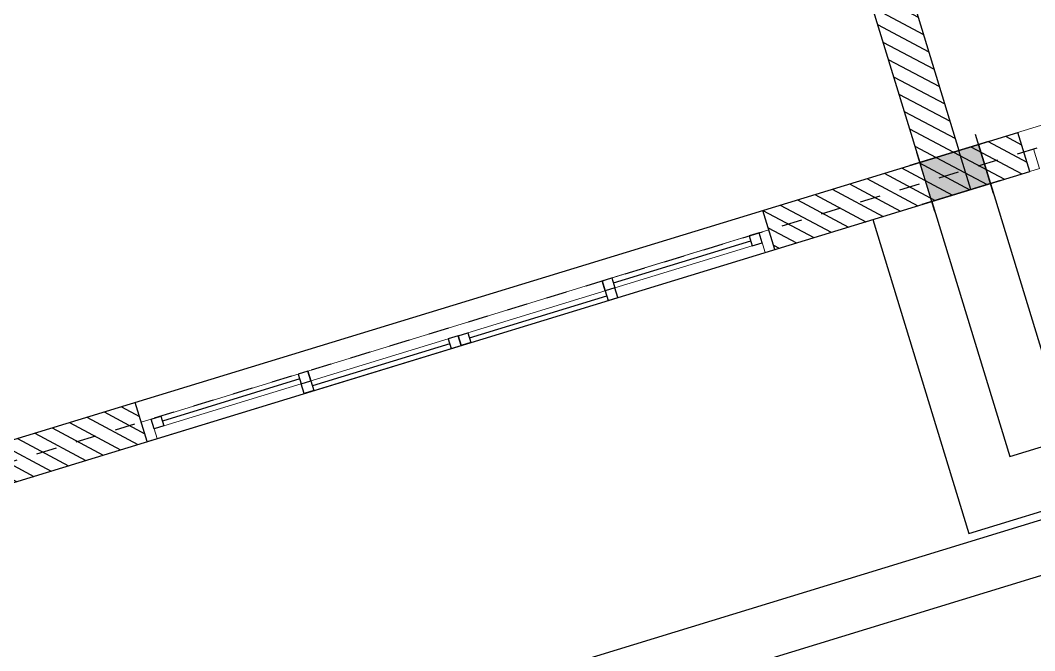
# Model space of a CAD drawing. Header units: inches. Extents: x 543393 to 2689207, y 1841861 to 9121372.
# Drawn here: x 547520.476 to 547525.422, y 1841939.281 to 1841942.354 of the extents above; entities that cross this region are included whole.
import ezdxf

# ---------------------------------------------------------------- set-up
doc = ezdxf.new("R2010")
doc.units = ezdxf.units.IN
doc.header["$MEASUREMENT"] = 0
doc.linetypes.add('ACAD_ISO04W100', pattern=[30, 24, -3, 0, -3])
for name, color, linetype in [('02 Xref HH1 MBXD$0$0.0', 4, 'Continuous'), ('02 Xref HH1 MBXD$0$02', 8, 'Continuous'), ('02 Xref HH1 NDK$0$Nha_cot', 5, 'Continuous'), ('CENTER', 8, 'ACAD_ISO04W100'), ('Duong', 4, 'Continuous'), ('Giai doan nay (muong cap)', 9, 'Continuous')]:
    doc.layers.add(name, color=color, linetype=linetype)
doc.layers.add('02 Xref HH1 NDK$0$00', color=11, linetype='Continuous', lineweight=25)
doc.layers.add('Kich thuoc', color=8, linetype='Continuous', lineweight=18)
pattern_1 = [(315, (239317.2439360879, 83643.51714219354), (44.19417382415923, 44.19417382415921), [])]

# ---------------------------------------------------------------- blocks, each defined once
blk = doc.blocks.new('02 Xref HH1 MBXD$0$XRF-HH1-NDK$0$A$C36057a99')
h = blk.add_hatch(color=256)
h.dxf.hatch_style = 1
h.paths.add_polyline_path([(-100, 0), (100, 0), (100, 300), (-100, 300)])
blk.add_lwpolyline([(-100, 0), (100, 0), (100, 300), (-100, 300)], close=True)
blk = doc.blocks.new('02 Xref HH1 NDK$0$333')
at = {"layer": '02 Xref HH1 NDK$0$Nha_cot'}
h = blk.add_hatch(color=256, dxfattribs=at)
h.paths.add_polyline_path([(-99.99999999998545, 99.99999999999818), (-99.99999999998545, 0), (100.0000000000146, 0), (100.0000000000146, 99.99999999999818)])
h.paths.add_polyline_path([(100.0000000000146, -200.0000000000018), (100.0000000000146, 0), (-99.99999999998545, 0), (-99.99999999998543, -200.0000000000018)])
for p, q in [((-99.99999999998545, 149.9999999999982), (-99.99999999998545, -250.0000000000018)), ((100.0000000000146, 149.9999999999982), (100.0000000000146, -250.0000000000018)), ((150.0000000000146, 99.99999999999818), (-149.9999999999854, 99.99999999999818)), ((100.0000000000146, 99.99999999999272), (-99.99999999998545, 99.99999999999272)), ((99.99999999998545, 0), (-99.99999999998545, 0)), ((150.0000000000146, -200.0000000000018), (-149.9999999999854, -200.0000000000018))]:
    blk.add_line(p, q, dxfattribs=at)
blk = doc.blocks.new('02 Xref HH1 NDK$0$khung')
at = {"layer": '02 Xref HH1 NDK$0$Nha_cot', "rotation": 180}
blk.add_blockref('02 Xref HH1 NDK$0$333', (100.0000000000146, -5349.999999999964), dxfattribs=at)
blk = doc.blocks.new('NDK1')
at = {"layer": '02 Xref HH1 MBXD$0$02'}
h = blk.add_hatch(dxfattribs=at)
h.set_pattern_fill('ANSI31', color=256, scale=500, angle=-90.00000000000001)
h.set_pattern_definition(pattern_1)
h.paths.add_polyline_path([(246417.2439360879, 83543.51714219354), (246417.2439360879, 83743.51714219354), (245117.2439360879, 83743.51714219354), (245117.2439360879, 83543.51714219354)])
h = blk.add_hatch(dxfattribs=at)
h.set_pattern_fill('ANSI31', color=256, scale=500, angle=-90.00000000000001)
h.set_pattern_definition(pattern_1)
h.paths.add_polyline_path([(250617.2439360879, 82343.5171421936), (250617.2439360879, 83743.51714219354), (249617.2439360879, 83743.51714219354), (249617.2439360879, 83543.51714219354), (250417.2439360879, 83543.51714219354), (250417.2439360879, 82343.5171421936)])
h = blk.add_hatch(dxfattribs=at)
h.set_pattern_fill('ANSI31', color=256, scale=500, angle=-90.00000000000001)
h.set_pattern_definition(pattern_1)
h.paths.add_polyline_path([(245417.2439360879, 76643.51714219357), (245617.2439360879, 76643.51714219357), (245617.2439360879, 83543.51714219354), (245417.2439360879, 83543.51714219354)])
at = {"color": 8, "lineweight": 25}
for p, q in [((247267.2439360878, 83743.5171421933), (247217.2439360878, 83743.5171421933)), ((247217.2439360878, 83743.5171421933), (247217.2439360878, 83693.5171421933)), ((247217.2439360878, 83743.5171421933), (247217.2439360878, 83693.5171421933)), ((247267.2439360878, 83693.5171421933), (247267.2439360878, 83743.5171421933)), ((247967.2439360878, 83693.5171421933), (247967.2439360878, 83743.5171421933)), ((247967.2439360878, 83743.5171421933), (248017.2439360878, 83743.5171421933)), ((248017.2439360878, 83743.5171421933), (248017.2439360878, 83693.5171421933)), ((248017.2439360878, 83693.5171421933), (248017.2439360878, 83743.5171421933)), ((248067.2439360879, 83743.5171421933), (248017.2439360879, 83743.5171421933)), ((248017.2439360879, 83743.5171421933), (248017.2439360879, 83693.5171421933)), ((248017.2439360879, 83693.5171421933), (248017.2439360879, 83743.5171421933)), ((248067.2439360879, 83693.5171421933), (248067.2439360879, 83743.5171421933)), ((248767.2439360879, 83693.5171421933), (248767.2439360879, 83743.5171421933)), ((248767.2439360879, 83743.5171421933), (248817.2439360879, 83743.5171421933)), ((248817.2439360879, 83743.5171421933), (248817.2439360879, 83693.5171421933)), ((248817.2439360879, 83743.5171421933), (248817.2439360879, 83693.5171421933)), ((246517.2439360879, 83693.51714219354), (246467.2439360879, 83693.51714219354)), ((246467.2439360879, 83693.51714219354), (246467.2439360879, 83643.51714219354)), ((246467.2439360879, 83693.51714219354), (246467.2439360879, 83643.51714219354)), ((246517.2439360879, 83643.51714219354), (246517.2439360879, 83693.51714219354)), ((247217.2439360879, 83643.51714219354), (247217.2439360879, 83693.51714219354)), ((247217.2439360879, 83693.51714219342), (247267.2439360879, 83693.51714219342)), ((247217.2439360879, 83693.5171421933), (247267.2439360879, 83693.5171421933)), ((247967.2439360878, 83718.91714219333), (247267.2439360878, 83718.91714219333)), ((247267.2439360879, 83693.51714219354), (247267.2439360879, 83643.51714219354)), ((247267.2439360879, 83643.51714219354), (247267.2439360879, 83693.51714219354)), ((248017.2439360878, 83693.5171421933), (247967.2439360878, 83693.5171421933)), ((248017.2439360879, 83693.5171421933), (248067.2439360879, 83693.5171421933)), ((248067.2439360879, 83718.91714219333), (248767.2439360879, 83718.91714219333)), ((248817.2439360878, 83693.51714219342), (248767.2439360878, 83693.51714219342)), ((248767.2439360879, 83693.51714219354), (248767.2439360879, 83643.51714219354)), ((248767.2439360879, 83643.51714219354), (248767.2439360879, 83693.51714219354)), ((248817.2439360879, 83693.5171421933), (248767.2439360879, 83693.5171421933)), ((248817.2439360879, 83643.51714219354), (248817.2439360879, 83693.51714219354)), ((249517.2439360879, 83643.51714219354), (249517.2439360879, 83693.51714219354)), ((249517.2439360879, 83693.51714219354), (249567.2439360879, 83693.51714219354)), ((249567.2439360879, 83693.51714219354), (249567.2439360879, 83643.51714219354)), ((249567.2439360879, 83693.51714219354), (249567.2439360879, 83643.51714219354)), ((246467.2439360879, 83643.51714219354), (246517.2439360879, 83643.51714219354)), ((247217.2439360879, 83668.91714219356), (246517.2439360879, 83668.91714219356)), ((247267.2439360879, 83643.51714219354), (247217.2439360879, 83643.51714219354)), ((248767.2439360879, 83643.51714219354), (248817.2439360879, 83643.51714219354)), ((248817.2439360879, 83668.91714219356), (249517.2439360879, 83668.91714219356)), ((249567.2439360879, 83643.51714219354), (249517.2439360879, 83643.51714219354))]:
    blk.add_line(p, q, dxfattribs=at)
at = {"color": 8}
for p, q in [((247967.2439360878, 83743.5171421933), (247267.2439360878, 83743.5171421933)), ((248067.2439360879, 83743.5171421933), (248767.2439360879, 83743.5171421933)), ((247217.2439360879, 83693.51714219354), (246517.2439360879, 83693.51714219354)), ((247217.2439360878, 83693.5171421933), (247967.2439360878, 83693.5171421933)), ((248817.2439360879, 83693.5171421933), (248067.2439360879, 83693.5171421933)), ((248817.2439360879, 83693.51714219354), (249517.2439360879, 83693.51714219354)), ((246517.2439360879, 83643.51714219354), (247217.2439360879, 83643.51714219354))]:
    blk.add_line(p, q, dxfattribs=at)
at = {"color": 3}
for points in [[(245117.2439360879, 83743.51714219354), (245067.2439360879, 83743.51714219354), (245067.2439360879, 83643.51714219354), (245117.2439360879, 83643.51714219354)], [(246467.2439360879, 83643.51714219354), (246417.2439360879, 83643.51714219354), (246417.2439360879, 83743.51714219354), (246467.2439360879, 83743.51714219354)], [(249567.2439360879, 83643.51714219354), (246467.2439360879, 83643.51714219354), (246467.2439360879, 83743.51714219354), (249567.2439360879, 83743.51714219354)], [(249617.2439360879, 83643.51714219354), (249567.2439360879, 83643.51714219354), (249567.2439360879, 83743.51714219354), (249617.2439360879, 83743.51714219354)]]:
    blk.add_lwpolyline(points, close=True, dxfattribs=at)
blk.add_point((246417.2439360879, 83743.51714219354))
at = {"layer": '02 Xref HH1 MBXD$0$0.0'}
for p, q in [((250617.2439360879, 83743.51714219354), (245117.2439360879, 83743.51714219354)), ((246417.2439360879, 83743.51714219354), (246417.2439360879, 83543.51714219354)), ((249617.2439360879, 83743.51714219354), (249617.2439360879, 83543.51714219354)), ((250417.2439360879, 83543.51714219354), (245117.2439360879, 83543.51714219354)), ((245417.2439360879, 76643.51714219357), (245417.2439360879, 83543.51714219354)), ((245617.2439360879, 76643.51714219357), (245617.2439360879, 83543.51714219354))]:
    blk.add_line(p, q, dxfattribs=at)
for points in [[(245917.2439360879, 83743.51714219354), (245917.2439360879, 85343.5171421936), (242317.2439360879, 85343.5171421936), (242317.2439360879, 83743.51714219354)], [(245617.2439360879, 83743.51714219354), (245617.2439360879, 85043.5171421936), (242617.2439360879, 85043.5171421936), (242617.2439360879, 83743.51714219354)], [(245317.2439360879, 83743.51714219354), (245317.2439360879, 84743.5171421936), (242917.2439360879, 84743.5171421936), (242917.2439360879, 83743.51714219354)], [(245117.2439360879, 83743.51714219354), (245117.2439360879, 83543.51714219354)]]:
    blk.add_lwpolyline(points, dxfattribs=at)
at = {"layer": 'CENTER', "color": 8, "ltscale": 0.015}
blk.add_line((250949.4446649298, 83643.5171421936), (238709.3855222972, 83643.5171421936), dxfattribs=at)
at = {"layer": 'Giai doan nay (muong cap)', "lineweight": 15}
blk.add_line((239417.2439360879, 83543.51714219354), (250417.2439360879, 83543.51714219354), dxfattribs=at)
at = {"layer": '02 Xref HH1 MBXD$0$02', "xscale": -1, "rotation": 90}
blk.add_blockref('02 Xref HH1 MBXD$0$XRF-HH1-NDK$0$A$C36057a99', (245617.2439360879, 83643.51714219354), dxfattribs=at)
at = {"layer": '02 Xref HH1 NDK$0$00', "lineweight": 20, "ltscale": 0.5, "rotation": 270}
blk.add_blockref('02 Xref HH1 NDK$0$khung', (250767.2439360879, 83743.5171421936), dxfattribs=at)

msp = doc.modelspace()

# ---------------------------------------------------------------- block references
at = {"layer": 'Kich thuoc', "xscale": 0.001, "yscale": 0.001, "zscale": 0.001, "rotation": 197.0123114188912}
msp.add_blockref('NDK1', (547735.2882945249, 1842093.41127151), dxfattribs=at)

# ---------------------------------------------------------------- next in the draw order: linework, layer by layer
at = {"layer": 'Duong', "color": 8}
msp.add_lwpolyline([(547482.2397520982, 1842002.660441537), (547482.5030715637, 1842001.799823817, -0.414213562373095), (547482.0119596659, 1842000.875697688), (547441.3621160472, 1841988.438241606), (547476.0383638665, 1841875.104450364), (547531.5195195181, 1841892.079778566), (547519.7403621, 1841930.578077886, -0.4142135623730951), (547521.5588034515, 1841933.999842204), (547531.3698454539, 1841937.00168411), (547530.0473965834, 1841941.323897546), (547520.2363545808, 1841938.32205564, -0.4142135623730951), (547516.8145902624, 1841940.140496992), (547509.2953566397, 1841964.715914093, -0.414213562373095), (547512.4411274449, 1841970.635316601), (547536.8826706791, 1841978.113589418), (547526.0982756858, 1842013.360666241), (547513.552381819, 1842009.522053591), (547522.2126664583, 1841981.217293037, -0.4142135623730951), (547520.3942251068, 1841977.795528719), (547511.1186785742, 1841974.957530037, -0.414213562373095), (547505.1992760671, 1841978.103300842), (547496.3341873991, 1842007.077430732)], format="xyb", dxfattribs=at)
at = {"layer": 'Duong'}
for points in [[(547482.4883749951, 1842002.736511605), (547482.7516944604, 1842001.875893885, -0.4142135623730951), (547482.0880297336, 1842000.627074791), (547441.6868090117, 1841988.265688777), (547476.2109166954, 1841875.429143329), (547531.1948265536, 1841892.252331395), (547519.4917392032, 1841930.502007818, -0.414213562373095), (547521.4827333837, 1841934.248465101), (547531.0451524894, 1841937.174236939), (547529.8748437543, 1841940.999204581), (547520.3124246486, 1841938.073432744, -0.414213562373095), (547516.5659673656, 1841940.064426924), (547509.046733743, 1841964.639844026, -0.414213562373095), (547512.365057377, 1841970.883939497), (547536.5579777146, 1841978.286142247), (547525.9081682258, 1842013.093347791), (547513.8595201526, 1842009.406875276), (547522.4612893551, 1841981.293363105, -0.4142135623730949), (547520.4702951746, 1841977.546905822), (547511.194748642, 1841974.70890714, -0.414213562373095), (547504.9506531704, 1841978.027230774), (547496.0855645024, 1842007.001360664)], [(547531.0451524894, 1841937.174236939), (547529.8748437543, 1841940.999204581), (547520.3124246486, 1841938.073432744, -0.414213562373095), (547516.5659673656, 1841940.064426924), (547509.046733743, 1841964.639844026, -0.414213562373095), (547512.365057377, 1841970.883939497), (547536.5579777146, 1841978.286142247), (547525.9081682258, 1842013.093347791), (547513.8595201526, 1842009.406875276), (547522.4612893551, 1841981.293363105, -0.414213562373095), (547520.4702951746, 1841977.546905822), (547511.194748642, 1841974.70890714, -0.414213562373095), (547504.9506531704, 1841978.027230774), (547496.1733376575, 1842006.714488091), (547495.9820892754, 1842006.655972654), (547495.9820892754, 1842006.655972654), (547489.7665168566, 1842004.75422096), (547489.7665168566, 1842004.75422096), (547489.7665168566, 1842004.75422096), (547489.7226302791, 1842004.897657247), (547486.9495287384, 1842004.049183414)]]:
    msp.add_lwpolyline(points, format="xyb", dxfattribs=at)

doc.saveas('drawing.dxf')
